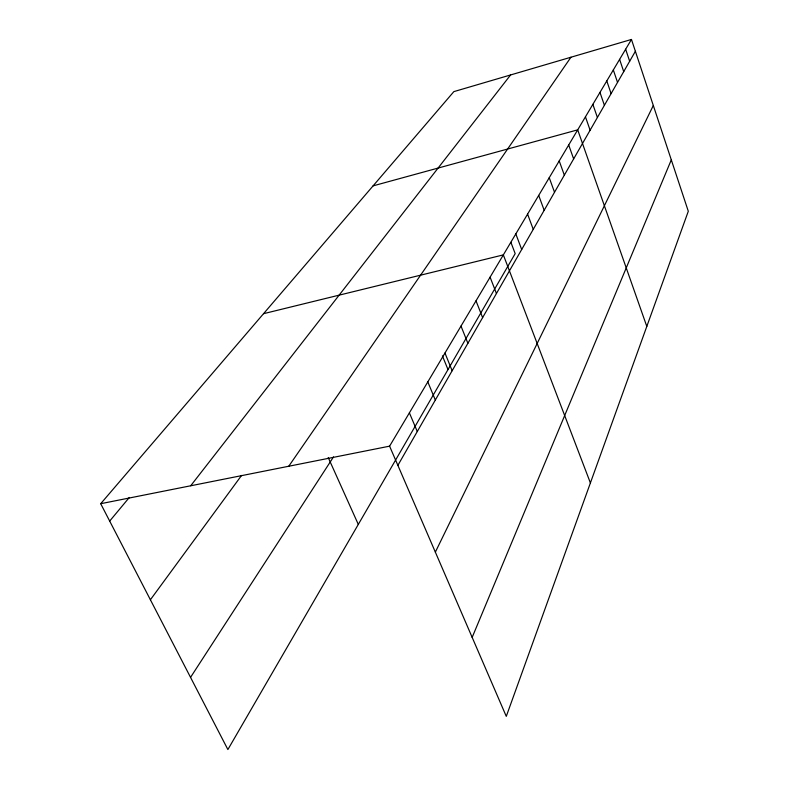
<?xml version="1.0" encoding="UTF-8"?>
<svg xmlns="http://www.w3.org/2000/svg" width="789" height="789" viewBox="0 0 789 789"><rect width="100%" height="100%" fill="white"/><g stroke="black" fill="none" stroke-linecap="round" stroke-linejoin="round"><path stroke-width="1.18" d="M472.167 637.384L671.301 159.851M435.35 552.122L653.312 105.479M397.873 465.352L635.382 51.285M389.588 446.16L631.466 39.45L688.304 211.255L506.282 716.373L389.588 446.16L100.696 503.707L227.883 749.55L515.178 253.624L510.907 242.341M190.543 677.376L333.51 456.91M288.754 466.25L570.95 57.222M150.393 599.768L241.582 475.412M190.691 485.777L510.591 74.955M109.681 521.075L129.337 497.464M100.696 503.707L453.853 91.623L631.466 39.45M373.079 185.869L577.706 129.85L646.802 326.409M263.546 313.687L503.343 254.886L590.399 482.937M328.224 457.541L358.305 524.419M409.392 412.854L417.282 431.514M427.806 381.896L435.331 400.053M442.412 355.898L448.004 369.587M444.966 353.038L452.156 370.712M461.003 326.084L467.887 343.304M476.014 300.836L482.612 317.622M490.097 277.156L496.439 293.518M515.819 233.909L521.687 249.492M527.585 214.115L533.246 229.343M538.709 195.416L544.173 210.288M549.243 177.703L554.519 192.25M559.223 160.926L564.332 175.148M568.701 144.989L573.642 158.914M585.448 116.821L590.113 130.205M592.864 104.355L597.411 117.492M599.975 92.402L604.394 105.302M606.79 80.942L611.1 93.615M613.329 69.945L617.531 82.401M619.612 59.382L623.714 71.621M625.647 49.224L629.661 61.256"/></g></svg>
